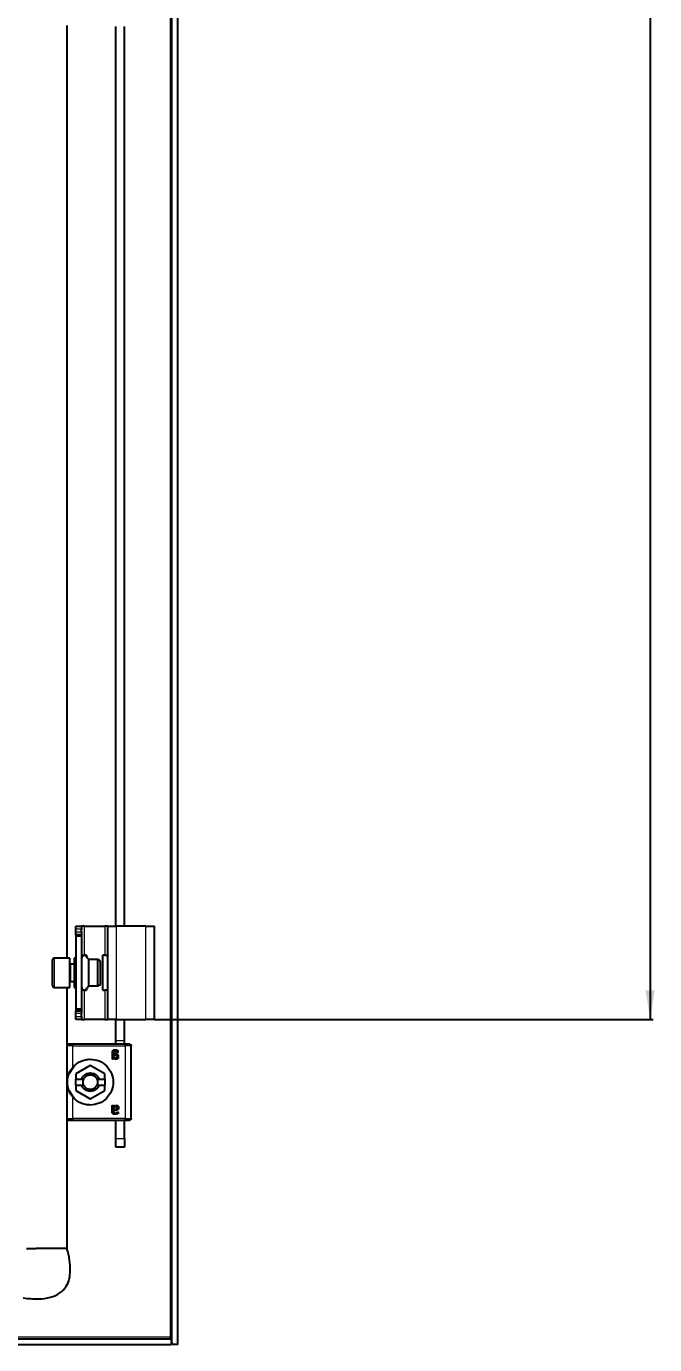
# Model space of a CAD drawing. Header units: millimetres. Extents: x -846 to 1944, y -811 to 1043.
# Drawn here: x 1728.8 to 1944.3, y -673.3 to -221.3 of the extents above; entities that cross this region are included whole.
import ezdxf

# ---------------------------------------------------------------- set-up
doc = ezdxf.new("R2010")
doc.units = ezdxf.units.MM
doc.layers.add('FORMAT', color=7, linetype='Continuous')
doc.styles.add('SLDTEXTSTYLE0', font='TXT', dxfattribs={"width": 0.75})
doc.dimstyles.new('SLDDIMSTYLE0', dxfattribs={"dimtxt": 20, "dimasz": 10, "dimexe": 0, "dimexo": 0.0625, "dimgap": 5, "dimtad": 2, "dimdec": 1, "dimrnd": 1e-09, "dimzin": 12, "dimdsep": 46, "dimtxsty": 'SLDTEXTSTYLE0', "dimsah": 1, "dimcen": 0.09, "dimadec": 0, "dimazin": 3, "dimtfac": 1, "dimtofl": 0, "dimtmove": 0, "dimatfit": 3, "dimfxl": 0, "dimfrac": 2, "dimtolj": 1, "dimtzin": 12, "dimarcsym": 0})

# ---------------------------------------------------------------- blocks, each defined once
blk = doc.blocks.new('_D_5')
at = {"layer": 'FORMAT'}
for p, q in [((1772.73, 770.22), (1943.72, 770.22)), ((1942.72, 770.22), (1942.72, -561.78)), ((1772.73, -561.78), (1943.72, -561.78))]:
    blk.add_line(p, q, dxfattribs=at)
for points in [[(1942.72, 770.22), (1941.18, 760.22), (1944.26, 760.22)], [(1942.72, -561.78), (1944.26, -551.78), (1941.18, -551.78)]]:
    blk.add_solid(points, dxfattribs=at)
at = {"layer": 'FORMAT', "insert": (1916.94, 74.67), "char_height": 20, "attachment_point": 1, "rotation": 90, "style": 'SLDTEXTSTYLE0'}
blk.add_mtext('1332', dxfattribs=at)

msp = doc.modelspace()

# ---------------------------------------------------------------- linework, layer by layer
at = {"color": 7, "linetype": 'Continuous', "lineweight": 25}
for p, q in [((1778.72, -673.28), (1778.72, 881.72)), ((1780.72, -673.28), (1780.72, 881.72)), ((1742.72, -220.95), (1742.72, -540.78)), ((1759.42, -529.78), (1759.42, -221.28)), ((1762.42, -529.78), (1762.42, -221.28)), ((1745.72, -529.78), (1747.72, -529.78)), ((1745.72, -530.78), (1745.72, -529.78)), ((1745.72, -531.78), (1745.72, -530.78)), ((1745.72, -532.78), (1745.72, -531.78)), ((1747.72, -532.78), (1745.72, -532.78)), ((1745.72, -532.78), (1745.72, -533.28)), ((1747.72, -533.28), (1745.72, -533.28)), ((1745.72, -533.28), (1745.72, -558.28)), ((1747.72, -529.78), (1747.72, -530.78)), ((1748.72, -529.78), (1747.72, -529.78)), ((1747.72, -531.78), (1747.72, -530.78)), ((1747.72, -531.78), (1747.72, -532.78)), ((1747.72, -532.78), (1747.72, -533.28)), ((1747.72, -533.28), (1747.72, -558.28)), ((1748.72, -529.78), (1755.72, -529.78)), ((1756.72, -529.78), (1755.72, -529.78)), ((1756.72, -529.78), (1759.72, -529.78)), ((1756.72, -561.78), (1756.72, -529.78)), ((1769.72, -529.78), (1759.72, -529.78)), ((1769.72, -529.78), (1772.72, -529.78)), ((1772.72, -561.78), (1772.72, -529.78)), ((1737.72, -548.03), (1737.72, -541.38)), ((1743.72, -540.78), (1738.32, -540.78)), ((1743.72, -548.34), (1743.72, -540.78)), ((1745.72, -540.78), (1745.22, -540.78)), ((1745.22, -540.78), (1745.22, -541.99)), ((1745.22, -541.99), (1745.22, -550.78)), ((1747.72, -539.78), (1748.72, -539.78)), ((1749.42, -539.78), (1748.72, -539.78)), ((1749.42, -539.78), (1749.42, -540.23)), ((1753.35, -541.28), (1750.22, -541.28)), ((1750.22, -550.28), (1750.22, -541.28)), ((1754.22, -541.78), (1753.35, -541.28)), ((1753.35, -550.28), (1753.35, -541.28)), ((1754.22, -549.78), (1754.22, -541.78)), ((1755.02, -551.78), (1755.02, -539.78)), ((1755.72, -539.78), (1755.02, -539.78)), ((1755.72, -539.78), (1756.72, -539.78)), ((1745.22, -542.78), (1743.97, -542.78)), ((1737.72, -550.18), (1737.72, -548.03)), ((1738.32, -550.78), (1743.72, -550.78)), ((1742.72, -550.78), (1742.72, -570.6)), ((1743.72, -550.78), (1743.72, -548.34)), ((1743.97, -548.78), (1745.22, -548.78)), ((1745.22, -550.78), (1745.72, -550.78)), ((1749.42, -551.33), (1749.42, -551.78)), ((1750.22, -550.28), (1753.35, -550.28)), ((1753.35, -550.28), (1754.22, -549.78)), ((1748.72, -551.78), (1747.72, -551.78)), ((1748.72, -551.78), (1749.42, -551.78)), ((1755.02, -551.78), (1755.72, -551.78)), ((1756.72, -551.78), (1755.72, -551.78)), ((1747.72, -558.28), (1745.72, -558.28)), ((1745.72, -558.28), (1745.72, -558.78)), ((1745.72, -559.78), (1745.72, -558.78)), ((1745.72, -558.78), (1747.72, -558.78)), ((1745.72, -560.78), (1745.72, -559.78)), ((1747.72, -558.28), (1747.72, -558.78)), ((1747.72, -558.78), (1747.72, -559.78)), ((1747.72, -560.78), (1747.72, -559.78)), ((1745.72, -561.78), (1745.72, -560.78)), ((1747.72, -561.78), (1745.72, -561.78)), ((1747.72, -560.78), (1747.72, -561.78)), ((1747.72, -561.78), (1748.72, -561.78)), ((1755.72, -561.78), (1748.72, -561.78)), ((1755.72, -561.78), (1756.72, -561.78)), ((1759.72, -561.78), (1756.72, -561.78)), ((1759.42, -569.08), (1759.42, -561.78)), ((1759.72, -561.78), (1769.72, -561.78)), ((1762.42, -569.08), (1762.42, -561.78)), ((1772.72, -561.78), (1769.72, -561.78)), ((1759.42, -570.33), (1759.42, -569.08)), ((1762.42, -570.33), (1762.42, -569.08)), ((1742.72, -570.78), (1742.72, -595.78)), ((1762.72, -570.28), (1744.72, -570.28)), ((1758.16, -573.32), (1758.16, -575.19)), ((1758.69, -573.57), (1758.69, -573.35)), ((1759.07, -573.57), (1758.69, -573.57)), ((1758.69, -573.93), (1759.12, -573.93)), ((1758.69, -574.51), (1758.69, -573.93)), ((1763.32, -570.28), (1763.07, -570.28)), ((1764.72, -595.78), (1764.72, -570.78)), ((1743.55, -580.15), (1745.05, -577.9)), ((1750.72, -577.56), (1745.77, -580.42)), ((1755.67, -580.42), (1750.72, -577.56)), ((1758.62, -575.19), (1758.62, -574.91)), ((1745.77, -580.42), (1745.77, -582.28)), ((1745.77, -584.28), (1745.77, -582.28)), ((1745.77, -582.28), (1747.73, -582.28)), ((1748.42, -582.28), (1747.73, -582.28)), ((1753.7, -582.28), (1753.01, -582.28)), ((1753.7, -582.28), (1755.67, -582.28)), ((1755.67, -582.28), (1755.67, -580.42)), ((1755.67, -582.28), (1755.67, -584.28)), ((1745.05, -588.66), (1743.54, -586.4)), ((1745.77, -584.28), (1745.77, -586.14)), ((1745.77, -584.28), (1747.73, -584.28)), ((1745.77, -586.14), (1750.72, -588.99)), ((1747.73, -584.28), (1748.42, -584.28)), ((1750.72, -588.99), (1755.67, -586.14)), ((1753.01, -584.28), (1753.7, -584.28)), ((1753.7, -584.28), (1755.67, -584.28)), ((1755.67, -586.14), (1755.67, -584.28)), ((1758.16, -593.24), (1758.16, -591.37)), ((1758.62, -591.37), (1758.62, -591.65)), ((1758.69, -592.63), (1758.69, -592.04)), ((1742.72, -595.95), (1742.72, -640.28)), ((1744.72, -596.28), (1762.72, -596.28)), ((1759.12, -592.63), (1758.69, -592.63)), ((1759.07, -592.98), (1758.69, -592.98)), ((1758.69, -592.98), (1758.69, -593.2)), ((1759.42, -602.58), (1759.42, -596.28)), ((1762.42, -602.58), (1762.42, -596.28)), ((1763.07, -596.28), (1763.32, -596.28)), ((1759.42, -605.58), (1759.42, -602.58)), ((1762.42, -605.58), (1759.42, -605.58)), ((1762.42, -602.58), (1762.42, -605.58)), ((1732.15, -640.28), (1732.09, -640.28)), ((1739.28, -640.28), (1732.15, -640.28)), ((1739.43, -640.28), (1739.28, -640.28)), ((1741.74, -640.28), (1739.43, -640.28)), ((1742.72, -640.28), (1741.74, -640.28)), ((789.02, -671.28), (1778.42, -671.28)), ((789.02, -673.28), (1778.42, -673.28)), ((1778.12, -670.68), (1778.31, -671.28)), ((1778.42, -671.28), (1778.42, -673.28)), ((1780.72, -673.28), (1778.72, -673.28))]:
    msp.add_line(p, q, dxfattribs=at)
at = {"color": 8, "linetype": 'Continuous', "lineweight": 18}
for p, q in [((1778.12, 879.12), (1778.12, -670.68)), ((1747.72, -530.78), (1745.72, -530.78)), ((1745.72, -531.78), (1747.72, -531.78)), ((1748.72, -539.78), (1748.72, -529.78)), ((1755.72, -529.78), (1755.72, -539.78)), ((1759.72, -561.78), (1759.72, -529.78)), ((1769.72, -561.78), (1769.72, -529.78)), ((1738.32, -540.78), (1738.32, -548.34)), ((1743.97, -542.78), (1743.97, -548.78)), ((1738.32, -548.34), (1738.32, -550.78)), ((1748.72, -561.78), (1748.72, -551.78)), ((1755.72, -551.78), (1755.72, -561.78)), ((1747.72, -559.78), (1745.72, -559.78)), ((1745.72, -560.78), (1747.72, -560.78)), ((1762.42, -569.08), (1759.42, -569.08)), ((1744.72, -578.22), (1744.72, -570.78)), ((1744.72, -570.78), (1762.72, -570.78)), ((1762.72, -570.78), (1762.72, -595.78)), ((1750.72, -585.78), (1750.72, -586.43)), ((1744.72, -595.78), (1744.72, -588.34)), ((1762.72, -595.78), (1744.72, -595.78)), ((1759.42, -602.58), (1762.42, -602.58)), ((1778.12, -670.68), (1682.69, -670.68))]:
    msp.add_line(p, q, dxfattribs=at)
at = {"color": 7, "linetype": 'Continuous', "lineweight": 25}
for centre, radius, start, end in [((1738.32, -541.38), 0.6, 90, 180), ((1743.97, -542.53), 0.25, 180, 270), ((1738.32, -550.18), 0.6, 180, 270), ((1743.97, -549.03), 0.25, 90, 180)]:
    msp.add_arc(centre, radius, start, end, dxfattribs=at)
for points, knots in [([(1750.22, -541.28), (1750.04, -541.12), (1749.69, -540.82), (1749.5, -540.25), (1749.13, -539.94), (1748.8, -539.81), (1748.44, -539.85), (1748.09, -540.04), (1747.84, -540.4), (1747.76, -540.7), (1747.72, -540.85)], [0, 0, 0, 0, 0.185676, 0.371025, 0.466937, 0.562172, 0.656347, 0.751553, 0.873842, 1, 1, 1, 1]), ([(1747.72, -550.71), (1747.76, -550.86), (1747.84, -551.16), (1748.09, -551.52), (1748.44, -551.71), (1748.8, -551.74), (1749.13, -551.61), (1749.5, -551.31), (1749.69, -550.74), (1750.04, -550.43), (1750.22, -550.28)], [0, 0, 0, 0, 0.126158, 0.248447, 0.343653, 0.437828, 0.533063, 0.628975, 0.814324, 1, 1, 1, 1]), ([(1759.27, -572.28), (1759.12, -572.28), (1758.9, -572.29), (1758.62, -572.39), (1758.43, -572.51), (1758.29, -572.68), (1758.18, -572.95), (1758.16, -573.17), (1758.16, -573.32)], [0, 0, 0, 0, 0.250089, 0.382495, 0.500259, 0.622163, 0.750133, 1, 1, 1, 1]), ([(1758.69, -573.35), (1758.69, -573.26), (1758.7, -573.13), (1758.75, -572.96), (1758.83, -572.85), (1758.93, -572.77), (1759.06, -572.72), (1759.19, -572.69), (1759.28, -572.69), (1759.33, -572.69)], [0, 0, 0, 0, 0.250023, 0.382539, 0.499802, 0.620838, 0.749652, 0.874777, 1, 1, 1, 1]), ([(1760.45, -574.49), (1760.45, -574.42), (1760.44, -574.26), (1760.34, -574.04), (1760.19, -573.86), (1759.92, -573.69), (1759.54, -573.59), (1759.22, -573.58), (1759.07, -573.57)], [0, 0, 0, 0, 0.125049, 0.249886, 0.370856, 0.49982, 0.749609, 1, 1, 1, 1]), ([(1759.12, -573.93), (1759.22, -573.93), (1759.4, -573.94), (1759.62, -574), (1759.77, -574.09), (1759.86, -574.19), (1759.91, -574.32), (1759.92, -574.41), (1759.92, -574.45)], [0, 0, 0, 0, 0.279652, 0.500248, 0.629485, 0.750186, 0.875763, 1, 1, 1, 1]), ([(1760.33, -572.77), (1760.33, -572.72), (1760.33, -572.64), (1760.27, -572.55), (1760.13, -572.46), (1759.8, -572.33), (1759.48, -572.3), (1759.27, -572.28)], [0, 0, 0, 0, 0.124693, 0.187182, 0.249773, 0.500039, 1, 1, 1, 1]), ([(1759.33, -572.69), (1759.49, -572.71), (1759.73, -572.74), (1759.98, -572.86), (1760.11, -572.93), (1760.18, -572.97), (1760.21, -572.98), (1760.23, -572.98)], [0, 0, 0, 0, 0.4987, 0.749508, 0.874949, 0.946783, 1, 1, 1, 1]), ([(1760.23, -572.98), (1760.24, -572.98), (1760.26, -572.98), (1760.28, -572.97), (1760.29, -572.96), (1760.31, -572.93), (1760.32, -572.89), (1760.33, -572.85), (1760.33, -572.81), (1760.33, -572.79), (1760.33, -572.77)], [0, 0, 0, 0, 0.128825, 0.180169, 0.243397, 0.36986, 0.499864, 0.749649, 0.843476, 1, 1, 1, 1]), ([(1744.72, -588.34), (1744.43, -587.96), (1743.86, -587.21), (1743.3, -585.96), (1742.95, -584.68), (1742.82, -583.28), (1742.95, -581.87), (1743.3, -580.59), (1743.86, -579.35), (1744.43, -578.59), (1744.72, -578.22)], [0, 0, 0, 0, 0.125762, 0.25037, 0.375307, 0.500139, 0.62481, 0.749763, 0.874888, 1, 1, 1, 1]), ([(1758.16, -575.19), (1758.16, -575.2), (1758.16, -575.21), (1758.17, -575.23), (1758.2, -575.26), (1758.27, -575.28), (1758.34, -575.28), (1758.39, -575.28)], [0, 0, 0, 0, 0.124881, 0.183376, 0.250934, 0.500336, 1, 1, 1, 1]), ([(1758.39, -575.28), (1758.43, -575.28), (1758.5, -575.28), (1758.57, -575.26), (1758.6, -575.24), (1758.61, -575.21), (1758.61, -575.2), (1758.62, -575.19)], [0, 0, 0, 0, 0.499718, 0.749437, 0.810587, 0.875078, 1, 1, 1, 1]), ([(1758.62, -574.91), (1758.74, -575.02), (1758.93, -575.19), (1759.2, -575.3), (1759.37, -575.33), (1759.45, -575.34), (1759.49, -575.34)], [0, 0, 0, 0, 0.499113, 0.749325, 0.874665, 1, 1, 1, 1]), ([(1759.41, -574.93), (1759.34, -574.92), (1759.19, -574.91), (1758.93, -574.77), (1758.79, -574.62), (1758.69, -574.51)], [0, 0, 0, 0, 0.249939, 0.499864, 1, 1, 1, 1]), ([(1759.92, -574.45), (1759.92, -574.52), (1759.91, -574.62), (1759.84, -574.74), (1759.78, -574.81), (1759.7, -574.87), (1759.6, -574.9), (1759.51, -574.92), (1759.44, -574.92), (1759.41, -574.93)], [0, 0, 0, 0, 0.249168, 0.373635, 0.49939, 0.619394, 0.749656, 0.87477, 1, 1, 1, 1]), ([(1759.49, -575.34), (1759.61, -575.33), (1759.8, -575.32), (1760.02, -575.23), (1760.17, -575.14), (1760.3, -575.01), (1760.42, -574.8), (1760.44, -574.61), (1760.45, -574.49)], [0, 0, 0, 0, 0.25007, 0.379181, 0.500499, 0.62417, 0.750842, 1, 1, 1, 1]), ([(1758.16, -591.37), (1758.16, -591.36), (1758.16, -591.34), (1758.17, -591.32), (1758.2, -591.3), (1758.27, -591.28), (1758.34, -591.28), (1758.39, -591.28)], [0, 0, 0, 0, 0.124884, 0.1863766, 0.2509142, 0.5003223, 1, 1, 1, 1]), ([(1758.39, -591.28), (1758.43, -591.28), (1758.49, -591.28), (1758.56, -591.3), (1758.59, -591.31), (1758.6, -591.32), (1758.61, -591.34), (1758.61, -591.36), (1758.62, -591.37)], [0, 0, 0, 0, 0.499162, 0.644242, 0.749698, 0.813605, 0.875217, 1, 1, 1, 1]), ([(1758.62, -591.65), (1758.74, -591.54), (1758.93, -591.37), (1759.24, -591.24), (1759.41, -591.23), (1759.49, -591.22)], [0, 0, 0, 0, 0.499364, 0.749701, 1, 1, 1, 1]), ([(1758.69, -592.04), (1758.79, -591.94), (1758.93, -591.78), (1759.16, -591.67), (1759.3, -591.64), (1759.37, -591.63), (1759.41, -591.63)], [0, 0, 0, 0, 0.4997651, 0.7495043, 0.8747708, 1, 1, 1, 1]), ([(1760.45, -592.06), (1760.45, -592.1), (1760.45, -592.18), (1760.42, -592.33), (1760.34, -592.52), (1760.19, -592.7), (1759.92, -592.86), (1759.54, -592.97), (1759.22, -592.98), (1759.07, -592.98)], [0, 0, 0, 0, 0.0626366, 0.1252782, 0.2500723, 0.3748405, 0.4999941, 0.7496958, 1, 1, 1, 1]), ([(1759.92, -592.1), (1759.92, -592.15), (1759.91, -592.24), (1759.86, -592.36), (1759.77, -592.47), (1759.62, -592.56), (1759.4, -592.62), (1759.22, -592.63), (1759.12, -592.63)], [0, 0, 0, 0, 0.124446, 0.249795, 0.37, 0.499734, 0.719932, 1, 1, 1, 1]), ([(1759.41, -591.63), (1759.47, -591.64), (1759.57, -591.64), (1759.7, -591.69), (1759.78, -591.75), (1759.84, -591.82), (1759.89, -591.91), (1759.92, -592), (1759.92, -592.07), (1759.92, -592.1)], [0, 0, 0, 0, 0.2496231, 0.3771401, 0.499734, 0.6227303, 0.7498125, 0.8748762, 1, 1, 1, 1]), ([(1759.49, -591.22), (1759.61, -591.23), (1759.8, -591.24), (1760.02, -591.32), (1760.18, -591.42), (1760.3, -591.55), (1760.42, -591.76), (1760.44, -591.94), (1760.45, -592.06)], [0, 0, 0, 0, 0.25007, 0.379559, 0.500499, 0.624556, 0.750843, 1, 1, 1, 1]), ([(1759.27, -594.28), (1759.2, -594.28), (1759.05, -594.27), (1758.83, -594.24), (1758.62, -594.17), (1758.43, -594.05), (1758.29, -593.88), (1758.18, -593.61), (1758.16, -593.38), (1758.16, -593.24)], [0, 0, 0, 0, 0.1252554, 0.2504368, 0.3830659, 0.5004929, 0.622629, 0.7502495, 1, 1, 1, 1]), ([(1758.69, -593.2), (1758.69, -593.25), (1758.69, -593.34), (1758.71, -593.47), (1758.75, -593.6), (1758.83, -593.71), (1758.93, -593.79), (1759.1, -593.86), (1759.24, -593.86), (1759.33, -593.87)], [0, 0, 0, 0, 0.125295, 0.250514, 0.383518, 0.50035, 0.621938, 0.750243, 1, 1, 1, 1]), ([(1760.33, -593.78), (1760.33, -593.81), (1760.33, -593.86), (1760.32, -593.94), (1760.27, -594.01), (1760.13, -594.1), (1759.8, -594.23), (1759.48, -594.26), (1759.27, -594.28)], [0, 0, 0, 0, 0.0626863, 0.1251726, 0.1876279, 0.2501847, 0.5003136, 1, 1, 1, 1]), ([(1759.33, -593.87), (1759.49, -593.85), (1759.8, -593.83), (1760.06, -593.61), (1760.21, -593.58), (1760.23, -593.57)], [0, 0, 0, 0, 0.498852, 0.946609, 1, 1, 1, 1]), ([(1760.23, -593.57), (1760.24, -593.57), (1760.26, -593.58), (1760.28, -593.59), (1760.29, -593.6), (1760.31, -593.62), (1760.33, -593.68), (1760.33, -593.74), (1760.33, -593.78)], [0, 0, 0, 0, 0.13107, 0.182437, 0.243796, 0.371388, 0.500442, 1, 1, 1, 1]), ([(1727.72, -657.28), (1729.44, -657.45), (1732.58, -657.75), (1736.91, -657.23), (1740.34, -655.81), (1742.55, -653.49), (1743.64, -650.72), (1743.96, -647.68), (1743.66, -644.11), (1743.05, -641.63), (1742.72, -640.28)], [0, 0, 0, 0, 0.176713, 0.320911, 0.440308, 0.54837, 0.6374, 0.738878, 0.858543, 1, 1, 1, 1]), ([(1728.83, -640.28), (1728.86, -640.28), (1728.94, -640.28), (1729.4, -640.28), (1729.69, -640.28)], [0, 0, 0, 0, 0.356727, 1, 1, 1, 1]), ([(1778.42, -671.28), (1778.37, -671.28), (1778.32, -671.21), (1778.22, -670.99), (1778.17, -670.84), (1778.12, -670.68)], [0, 0, 0, 0, 0.5, 0.5, 1, 1, 1, 1]), ([(1778.42, -671.6), (1778.46, -671.72), (1778.65, -672.28), (1778.69, -672.85), (1778.72, -673.28)], [0, 0, 0, 0, 0.2265409, 1, 1, 1, 1])]:
    msp.add_open_spline(points, degree=3, knots=knots, dxfattribs=at)
for points in [[(1743.22, -570.28), (1743.15, -570.29), (1743.02, -570.3), (1742.85, -570.42), (1742.74, -570.58), (1742.72, -570.71), (1742.72, -570.78)], [(1744.72, -570.28), (1744.52, -570.28), (1744.13, -570.28), (1743.63, -570.28), (1743.28, -570.28), (1743.24, -570.28), (1743.22, -570.28)], [(1764.22, -570.28), (1764.19, -570.28), (1764.15, -570.28), (1763.8, -570.28), (1763.31, -570.28), (1762.91, -570.28), (1762.72, -570.28)], [(1764.22, -570.28), (1764.28, -570.29), (1764.41, -570.3), (1764.58, -570.42), (1764.69, -570.58), (1764.71, -570.71), (1764.72, -570.78)], [(1744.72, -578.22), (1745.11, -577.8), (1745.9, -576.98), (1747.38, -576.11), (1749.01, -575.54), (1750.15, -575.46), (1750.72, -575.43)], [(1750.72, -575.43), (1751.74, -575.55), (1753.8, -575.78), (1756.41, -577.6), (1758.16, -580.19), (1758.77, -583.28), (1758.16, -586.36), (1756.41, -588.96), (1753.8, -590.77), (1751.74, -591.01), (1750.72, -591.13)], [(1747.73, -582.28), (1747.86, -581.98), (1748.13, -581.37), (1748.85, -580.68), (1749.73, -580.23), (1750.72, -580.08), (1751.7, -580.23), (1752.58, -580.68), (1753.31, -581.37), (1753.57, -581.98), (1753.7, -582.28)], [(1748.42, -584.28), (1748.37, -584.12), (1748.25, -583.79), (1748.2, -583.28), (1748.25, -582.76), (1748.37, -582.44), (1748.42, -582.28)], [(1748.42, -582.28), (1748.54, -582.06), (1748.77, -581.64), (1749.33, -581.16), (1749.99, -580.84), (1750.47, -580.8), (1750.72, -580.78)], [(1750.72, -580.78), (1750.96, -580.8), (1751.44, -580.84), (1752.1, -581.16), (1752.66, -581.64), (1752.89, -582.06), (1753.01, -582.28)], [(1753.01, -582.28), (1753.07, -582.44), (1753.19, -582.76), (1753.23, -583.28), (1753.19, -583.79), (1753.07, -584.12), (1753.01, -584.28)], [(1750.72, -586.43), (1750.39, -586.4), (1749.73, -586.34), (1748.85, -585.87), (1748.13, -585.18), (1747.86, -584.58), (1747.73, -584.28)], [(1750.72, -585.78), (1750.47, -585.76), (1749.99, -585.72), (1749.33, -585.4), (1748.77, -584.92), (1748.54, -584.49), (1748.42, -584.28)], [(1753.7, -584.28), (1753.57, -584.58), (1753.31, -585.18), (1752.58, -585.87), (1751.7, -586.34), (1751.04, -586.4), (1750.72, -586.43)], [(1753.01, -584.28), (1752.89, -584.49), (1752.66, -584.92), (1752.1, -585.4), (1751.44, -585.72), (1750.96, -585.76), (1750.72, -585.78)], [(1750.72, -591.13), (1750.15, -591.09), (1749.01, -591.02), (1747.38, -590.45), (1745.9, -589.58), (1745.11, -588.75), (1744.72, -588.34)], [(1743.22, -596.28), (1743.15, -596.27), (1743.02, -596.26), (1742.85, -596.14), (1742.74, -595.97), (1742.72, -595.84), (1742.72, -595.78)], [(1743.22, -596.28), (1743.24, -596.28), (1743.28, -596.28), (1743.63, -596.28), (1744.13, -596.28), (1744.52, -596.28), (1744.72, -596.28)], [(1762.72, -596.28), (1762.91, -596.28), (1763.31, -596.28), (1763.8, -596.28), (1764.15, -596.28), (1764.19, -596.28), (1764.22, -596.28)], [(1764.72, -595.78), (1764.71, -595.84), (1764.69, -595.97), (1764.58, -596.14), (1764.41, -596.26), (1764.28, -596.27), (1764.22, -596.28)], [(1729.69, -640.28), (1730.02, -640.28), (1730.67, -640.28), (1731.61, -640.28), (1732.09, -640.28)]]:
    msp.add_open_spline(points, degree=3, dxfattribs=at)
at = {"color": 8, "linetype": 'Continuous', "lineweight": 18}
for points in [[(1744.72, -570.78), (1744.45, -570.78), (1743.93, -570.78), (1743.27, -570.78), (1742.81, -570.78), (1742.75, -570.78), (1742.72, -570.78)], [(1744.72, -570.28), (1744.72, -570.29), (1744.72, -570.3), (1744.72, -570.42), (1744.72, -570.58), (1744.72, -570.71), (1744.72, -570.78)], [(1762.72, -570.78), (1762.72, -570.71), (1762.72, -570.58), (1762.72, -570.42), (1762.72, -570.3), (1762.72, -570.29), (1762.72, -570.28)], [(1764.72, -570.78), (1764.69, -570.78), (1764.63, -570.78), (1764.16, -570.78), (1763.5, -570.78), (1762.98, -570.78), (1762.72, -570.78)], [(1742.72, -595.78), (1742.75, -595.78), (1742.81, -595.78), (1743.27, -595.78), (1743.93, -595.78), (1744.45, -595.78), (1744.72, -595.78)], [(1744.72, -595.78), (1744.72, -595.84), (1744.72, -595.97), (1744.72, -596.14), (1744.72, -596.26), (1744.72, -596.27), (1744.72, -596.28)], [(1762.72, -596.28), (1762.72, -596.27), (1762.72, -596.26), (1762.72, -596.14), (1762.72, -595.97), (1762.72, -595.84), (1762.72, -595.78)], [(1762.72, -595.78), (1762.98, -595.78), (1763.5, -595.78), (1764.16, -595.78), (1764.63, -595.78), (1764.69, -595.78), (1764.72, -595.78)]]:
    msp.add_open_spline(points, degree=3, dxfattribs=at)

# ---------------------------------------------------------------- dimensions: what is measured, and where the dimension line sits
at = {"layer": 'FORMAT'}
dim = msp.add_linear_dim(base=(1942.72, -561.78), p1=(1772.72, 770.22), p2=(1772.72, -561.78), angle=90, dimstyle='SLDDIMSTYLE0', dxfattribs=at)
dim.commit()
dim.dimension.update_dxf_attribs({"geometry": '_D_5', "text_midpoint": (1942.72, 104.22), "dimtype": 160})

doc.saveas('drawing.dxf')
